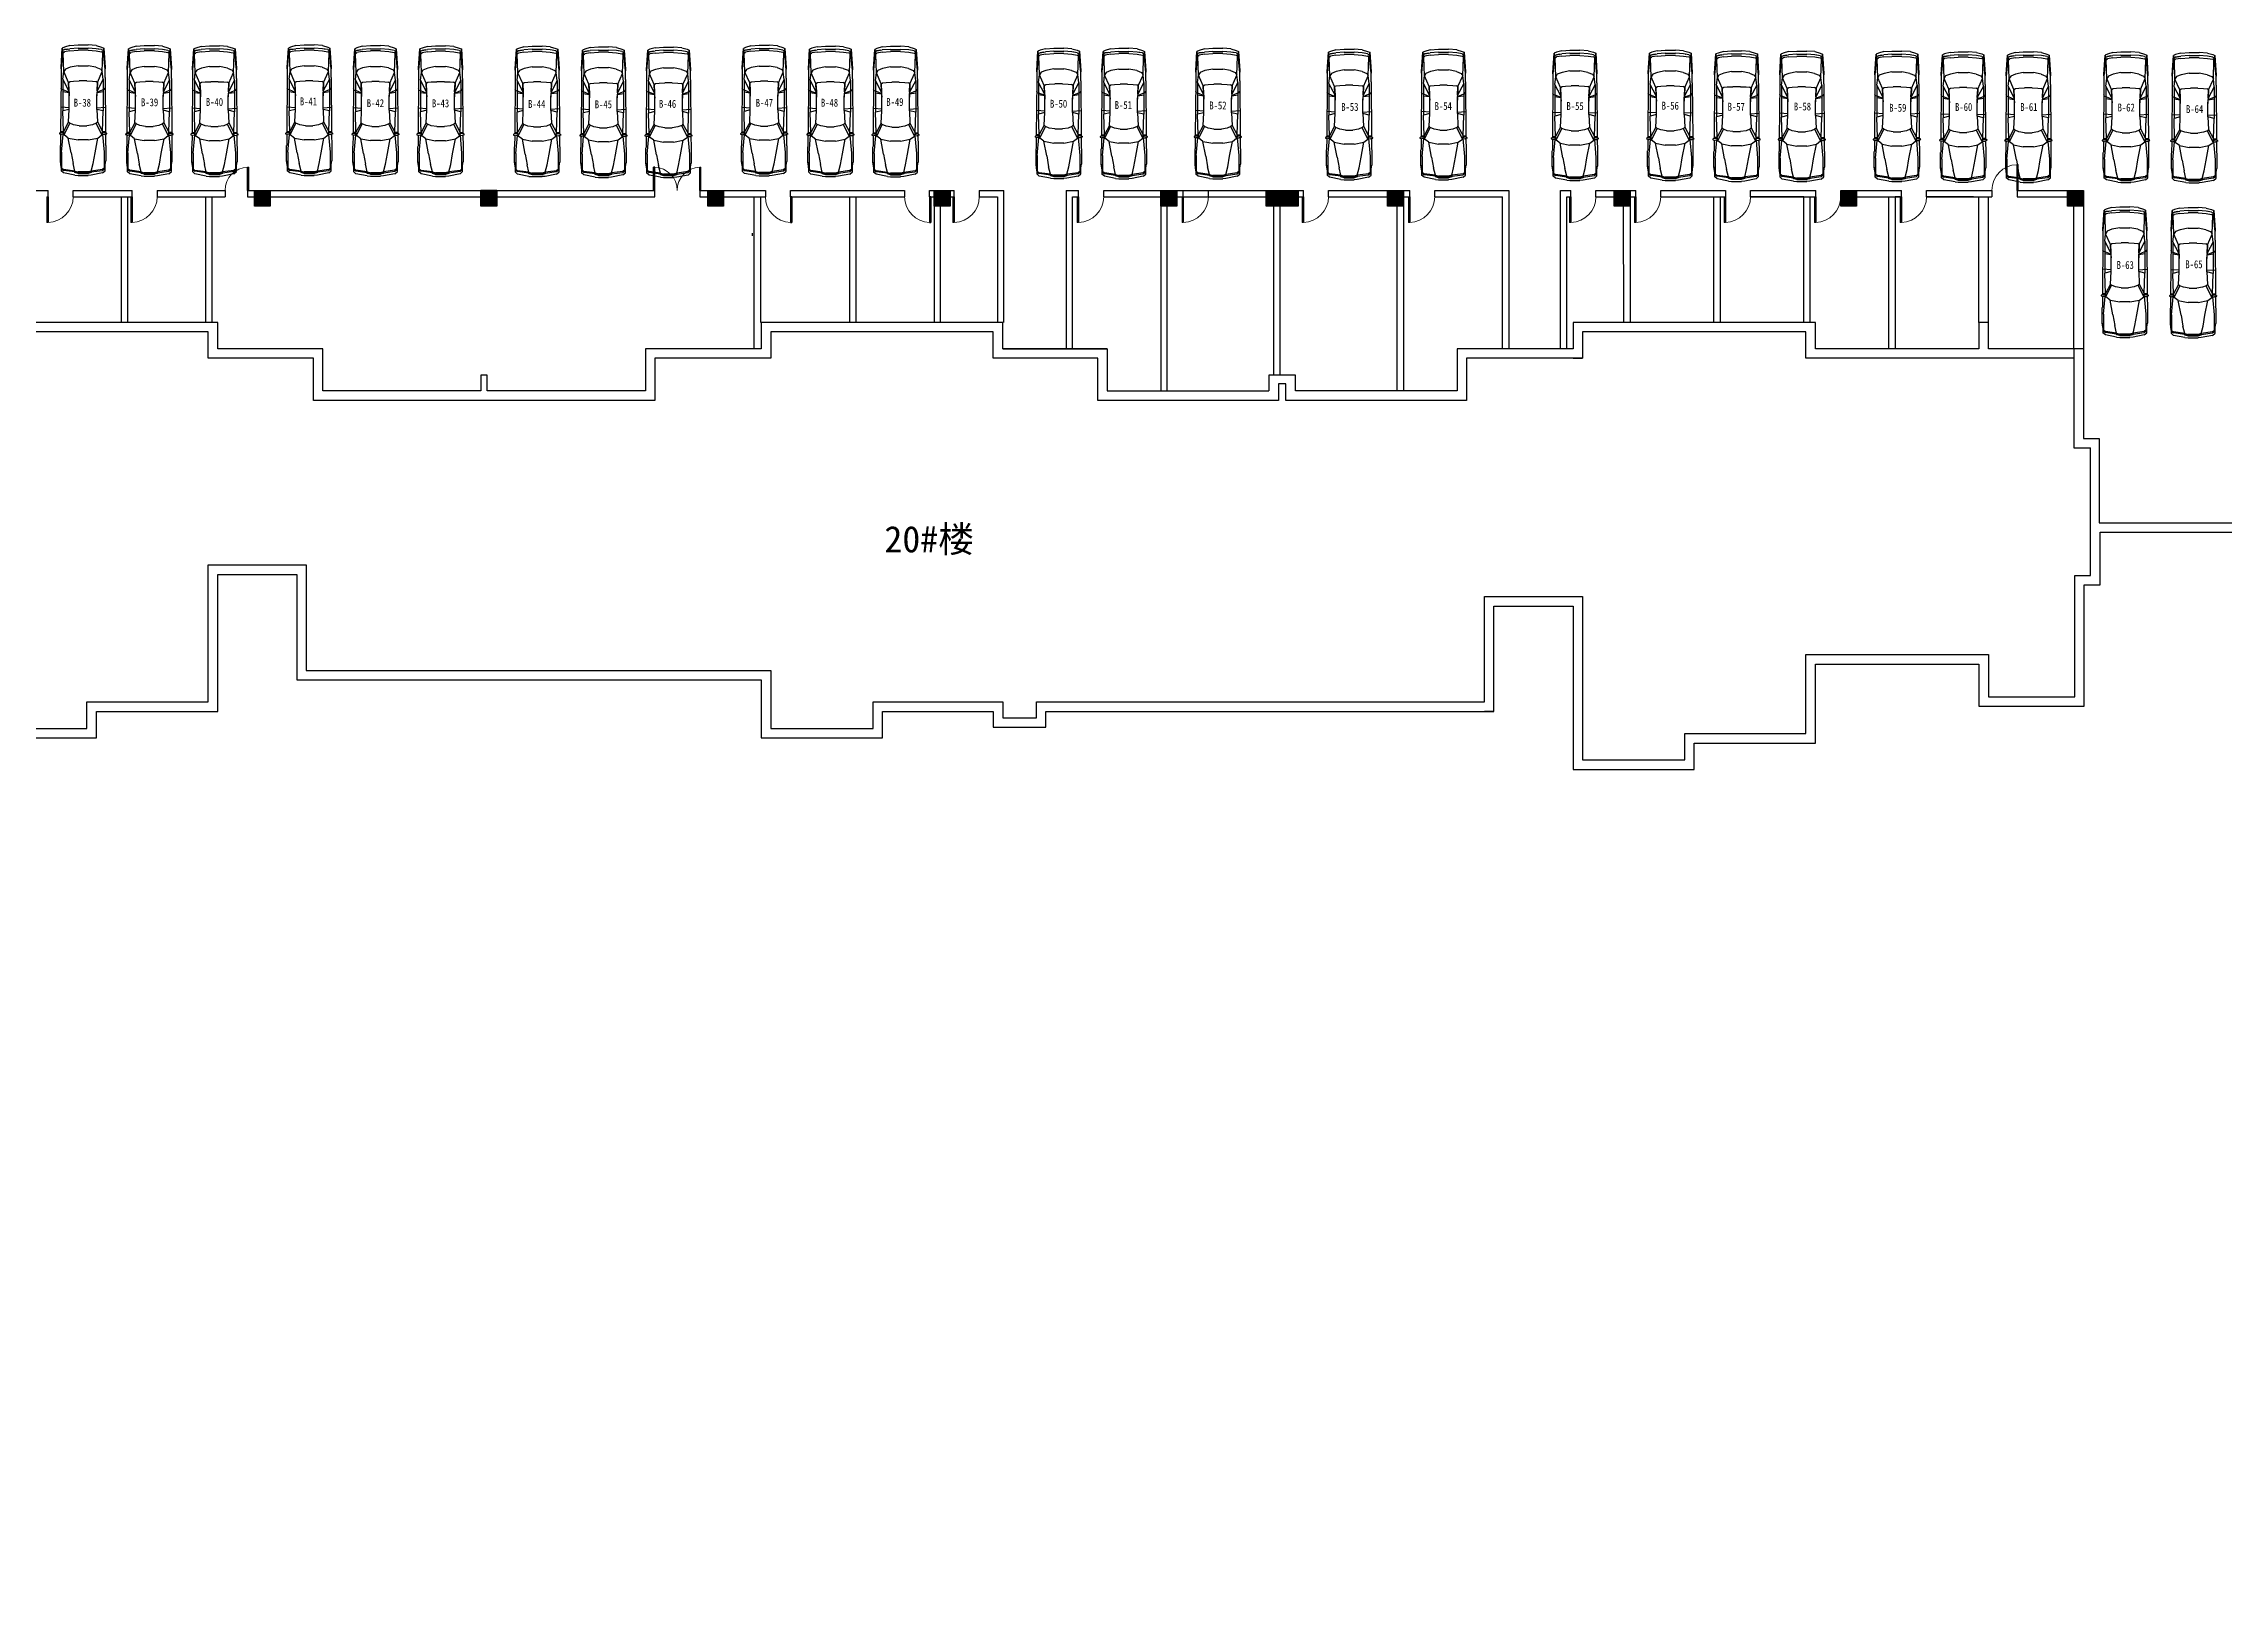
# Model space of a CAD drawing. Extents: x -266505272703 to 7385419, y -354256 to 107640740655.
# Drawn here: x 3563073 to 3645824, y -51421 to 7610 of the extents above; entities that cross this region are included whole.
import ezdxf

# ---------------------------------------------------------------- set-up
doc = ezdxf.new("R2010")
doc.units = 0
doc.header["$LTSCALE"] = 1000
for name, color, linetype in [('jb1', 42, 'Continuous'), ('PUB_TEXT', 7, 'Continuous'), ('QC', 8, 'Continuous'), ('ROOF', 4, 'Continuous'), ('WINDOW', 4, 'Continuous'), ('图框', 6, 'Continuous'), ('标注', 3, 'Continuous')]:
    doc.layers.add(name, color=color, linetype=linetype)
doc.styles.get("Standard").update_dxf_attribs({"font": 'rs.shx', "bigfont": 'hztxt.shx'})
doc.styles.add('STYLE2', font='NSimSun.ttf', dxfattribs={"width": 0.8})
doc.styles.add('宋体', font='SimSun.ttf')

# ---------------------------------------------------------------- blocks, each defined once
blk = doc.blocks.new('M_F27')
for p, q in [((-2389, 824), (-1610, 874)), ((-2389, 824), (-1560, 874)), ((-1560, 874), (-2212, 815)), ((-1560, 874), (-1660, 862)), ((-1208, 874), (-1610, 874)), ((-1208, 874), (980, 889)), ((-743, 849), (-793, 874)), ((-2, 547), (-27, 877)), ((941, 773), (941, 874)), ((980, 902), (995, 790)), ((980, 790), (980, 898)), ((984, 905), (1020, 939)), ((1036, 935), (1062, 857)), ((1051, 889), (1497, 893)), ((1506, 899), (2121, 899)), ((2272, 876), (2121, 899)), ((2272, 876), (2272, 874)), ((2437, 851), (2272, 876)), ((2511, 874), (2287, 874)), ((2511, 874), (2450, 850)), ((2599, 773), (2511, 874)), ((-2489, 522), (-2514, 196)), ((-2514, -206), (-2514, 196)), ((-2489, 522), (-2426, 736)), ((-2426, 736), (-2389, 824)), ((-2264, 812), (-2389, 824)), ((-2364, 522), (-2389, 196)), ((-2389, -206), (-2389, 196)), ((-2326, 736), (-2364, 522)), ((-2326, 736), (-2351, 596)), ((-2351, 594), (-2351, 596)), ((-2326, 736), (-2288, 811)), ((-2301, 196), (-2276, 522)), ((-2301, 196), (-2301, -206)), ((-2200, 786), (-2288, 811)), ((-2276, 522), (-2238, 736)), ((-2200, 786), (-2238, 736)), ((-2208, 815), (-2211, 814)), ((-1660, 862), (-2208, 815)), ((-1446, 761), (-2200, 786)), ((-1622, 510), (-1685, 196)), ((-1685, -206), (-1685, 196)), ((-1622, 510), (-1547, 698)), ((-1617, 869), (-1620, 866)), ((-1547, 698), (-1446, 761)), ((-1145, 799), (-1446, 761)), ((-1019, 572), (-1446, 761)), ((-1145, 799), (-682, 557)), ((-1145, 799), (124, 799)), ((-1082, 145), (-1070, 371)), ((-1082, 145), (-1082, -156)), ((-1070, 371), (-1057, 510)), ((-1019, 572), (-1057, 510)), ((-680, 556), (-1019, 572)), ((-1019, 572), (-479, 547)), ((-730, 799), (-743, 849)), ((-630, 555), (-730, 799)), ((-680, 556), (-630, 555)), ((-642, 799), (-605, 554)), ((-605, 554), (-630, 555)), ((-479, 547), (-605, 554)), ((61, 547), (-479, 547)), ((124, 799), (61, 547)), ((61, 547), (564, 572)), ((941, 773), (124, 799)), ((564, 572), (941, 773)), ((564, 572), (614, 522)), ((1079, 748), (614, 522)), ((614, 522), (677, 371)), ((677, 371), (714, 145)), ((714, -156), (714, 145)), ((983, 777), (941, 773)), ((941, 773), (987, 765)), ((995, 790), (980, 790)), ((980, 790), (992, 746)), ((992, 746), (1021, 747)), ((995, 790), (1022, 746)), ((1022, 748), (995, 790)), ((1021, 747), (1022, 748)), ((1053, 768), (1022, 746)), ((1036, 756), (1079, 748)), ((1057, 776), (1062, 857)), ((1770, 849), (1058, 784)), ((1204, 585), (1079, 748)), ((1795, 472), (1204, 585)), ((1280, 196), (1204, 585)), ((1280, 196), (1280, -206)), ((2461, 849), (1770, 849)), ((2222, 397), (1795, 472)), ((2523, 321), (2222, 397)), ((2398, 849), (2461, 773)), ((2437, 850), (2433, 851)), ((2498, 773), (2436, 849)), ((2461, 773), (2523, 321)), ((2561, 321), (2498, 773)), ((2523, 321), (2586, 321)), ((2523, 321), (2561, 196)), ((2580, 196), (2542, 321)), ((2561, 196), (2561, -206)), ((2611, 196), (2574, 321)), ((2580, 321), (2618, 196)), ((2580, 196), (2580, -206)), ((2599, 773), (2687, 321)), ((2611, 196), (2611, -206)), ((2618, -206), (2618, 196)), ((2687, 321), (2699, 196)), ((2699, -206), (2699, 196)), ((-2489, -533), (-2514, -206)), ((-2489, -533), (-2426, -747)), ((-2426, -747), (-2389, -835)), ((-2389, -206), (-2364, -533)), ((-2389, -835), (-2264, -823)), ((-1560, -885), (-2389, -835)), ((-1610, -885), (-2389, -835)), ((-2326, -747), (-2364, -533)), ((-2351, -607), (-2351, -605)), ((-2351, -607), (-2326, -747)), ((-2326, -747), (-2288, -822)), ((-2276, -533), (-2301, -206)), ((-2288, -822), (-2200, -797)), ((-2276, -533), (-2238, -747)), ((-2200, -797), (-2238, -747)), ((-2212, -826), (-1560, -885)), ((-2208, -826), (-2211, -825)), ((-1660, -872), (-2208, -826)), ((-1446, -772), (-2200, -797)), ((-1685, -206), (-1622, -520)), ((-1622, -520), (-1547, -709)), ((-1547, -709), (-1446, -772)), ((-1019, -583), (-1446, -772)), ((-1145, -809), (-1446, -772)), ((-682, -568), (-1145, -809)), ((-1145, -809), (124, -809)), ((-1070, -382), (-1082, -156)), ((-1057, -520), (-1070, -382)), ((-1019, -583), (-1057, -520)), ((-479, -558), (-1019, -583)), ((-1019, -583), (-680, -567)), ((-743, -860), (-793, -885)), ((-743, -860), (-730, -809)), ((-730, -809), (-630, -566)), ((-680, -567), (-682, -568)), ((-680, -567), (-630, -566)), ((-605, -565), (-642, -809)), ((-630, -566), (-605, -565)), ((-605, -565), (-479, -558)), ((61, -558), (-479, -558)), ((-2, -558), (-27, -884)), ((61, -558), (124, -809)), ((564, -583), (61, -558)), ((941, -784), (124, -809)), ((614, -533), (564, -583)), ((564, -583), (941, -784)), ((677, -382), (614, -533)), ((1079, -759), (614, -533)), ((714, -156), (677, -382)), ((987, -776), (941, -784)), ((983, -788), (941, -784)), ((941, -885), (941, -784)), ((992, -757), (980, -800)), ((995, -800), (980, -800)), ((995, -800), (980, -913)), ((980, -909), (980, -800)), ((992, -757), (1021, -758)), ((995, -800), (1022, -757)), ((1022, -758), (995, -800)), ((1021, -758), (1022, -758)), ((1022, -757), (1053, -779)), ((1036, -767), (1079, -759)), ((1036, -946), (1062, -867)), ((1057, -787), (1062, -867)), ((1770, -860), (1058, -795)), ((1204, -596), (1079, -759)), ((1204, -596), (1280, -206)), ((1795, -483), (1204, -596)), ((1770, -860), (2461, -860)), ((1795, -483), (2222, -407)), ((2523, -332), (2222, -407)), ((2437, -861), (2272, -887)), ((2398, -860), (2461, -784)), ((2436, -860), (2498, -784)), ((2437, -861), (2436, -860)), ((2450, -861), (2511, -885)), ((2523, -332), (2461, -784)), ((2561, -332), (2498, -784)), ((2599, -784), (2511, -885)), ((2523, -332), (2561, -206)), ((2586, -332), (2523, -332)), ((2580, -206), (2542, -332)), ((2618, -6), (2561, -6)), ((2574, -332), (2611, -206)), ((2618, -206), (2580, -332)), ((2687, -332), (2599, -784)), ((2687, -332), (2699, -206)), ((-1560, -885), (-1660, -872)), ((-1621, -877), (-1617, -880)), ((-1610, -885), (-1208, -885)), ((-1208, -885), (980, -900)), ((984, -916), (1020, -950)), ((1051, -901), (1497, -904)), ((2121, -910), (1506, -910)), ((2121, -910), (2272, -887)), ((2270, -887), (2121, -910)), ((2272, -885), (2272, -887)), ((2285, -885), (2511, -885))]:
    blk.add_line(p, q)
for centre, start, end in [((990, 898), 132.96497, 179.74535), ((1027, 932), 18.15727, 132.96497), ((1047, 776), 305.15418, 356.86364), ((1047, -787), 3.17983, 54.84582), ((990, -909), 180.25465, 227.03503), ((1027, -942), 227.03503, 341.84273)]:
    blk.add_arc(centre, 10, start, end)
at = {"width": 0.8, "flags": 9}
for tag in ['XSIZE', 'YSIZE']:
    blk.add_attdef(tag, (0, 0), '', height=0.5, dxfattribs=at)
blk = doc.blocks.new('$DorLib2D$00000001')
for p, q in [((0.45, 0.975), (0.5, 0.975)), ((0.45, 0), (0.45, 0.975)), ((0.5, 0), (0.5, 0.975)), ((0.5, 0), (0.45, 0))]:
    blk.add_line(p, q)
at = {"lineweight": 13}
blk.add_arc((0.475, 0), 0.975, 91.46928, 180, dxfattribs=at)

msp = doc.modelspace()

# ---------------------------------------------------------------- hatches: boundary and pattern name
at = {"layer": 'jb1', "linetype": 'ByBlock'}
h = msp.add_hatch(color=256, dxfattribs=at)
h.paths.add_polyline_path([(3207028, 61244), (3207028, -349256), (3784028, -349256), (3784028, 61244)], flags=16)
h.paths.add_polyline_path([(3194528, -354256), (3194528, 66244), (3789028, 66244), (3789028, -354256)])
h.paths.add_polyline_path([(3205987, -18360), (3205987, -12971), (3203126, -12971), (3203126, -18360)], flags=24)
h.paths.add_polyline_path([(3201099, -18348), (3201099, -12948), (3198270, -12948), (3198270, -18348)], flags=24)
edge = h.paths.add_edge_path(flags=16)
edge.add_line((3207028, 61244), (3197028, 61244))
edge.add_line((3197028, 61244), (3197028, -23256))
edge.add_line((3197028, -23256), (3207028, -23256))
edge = h.paths.add_edge_path(flags=16)
edge.add_line((3202028, 61244), (3202028, -18256))
h.paths.add_polyline_path([(3201021, -22371), (3201021, -20286), (3198223, -20286), (3198223, -22371)], flags=24)
h.paths.add_polyline_path([(3205457, -22424), (3205457, -20318), (3202722, -20318), (3202722, -22424)], flags=24)
edge = h.paths.add_edge_path(flags=0)
edge.add_line((3197028, -18256), (3207028, -18256))
edge = h.paths.add_edge_path(flags=0)
edge.add_line((3197028, -10756), (3207028, -10756))
edge = h.paths.add_edge_path(flags=0)
edge.add_line((3197028, 744), (3207028, 744))
h.paths.add_polyline_path([(3205940, 8359), (3205940, 13623), (3203017, 13623), (3203017, 8359)], flags=24)
h.paths.add_polyline_path([(3200990, 8419), (3200990, 12965), (3198161, 12965), (3198161, 8419)], flags=24)
edge = h.paths.add_edge_path(flags=0)
edge.add_line((3197028, 8244), (3207028, 8244))
edge = h.paths.add_edge_path(flags=0)
edge.add_line((3197028, 15744), (3207028, 15744))
h.paths.add_polyline_path([(3201180, 34865), (3201180, 40170), (3198382, 40170), (3198382, 34865)], flags=24)
h.paths.add_polyline_path([(3205969, 34786), (3205969, 39997), (3203329, 39997), (3203329, 34786)], flags=24)
edge = h.paths.add_edge_path(flags=0)
edge.add_line((3197028, 27244), (3207028, 27244))
edge = h.paths.add_edge_path(flags=0)
edge.add_line((3197028, 34744), (3207028, 34744))
edge = h.paths.add_edge_path(flags=0)
edge.add_line((3197028, 42244), (3207028, 42244))
edge = h.paths.add_edge_path(flags=0)
edge.add_line((3197028, 53744), (3207028, 53744))
edge = h.paths.add_edge_path(flags=0)
edge.add_line((3504528, -349256), (3504528, -335256))
edge.add_line((3504528, -335256), (3784028, -335256))
edge = h.paths.add_edge_path(flags=0)
edge.add_line((3580028, -344756), (3670028, -344756))
edge = h.paths.add_edge_path(flags=0)
edge.add_line((3580028, -340256), (3670028, -340256))
h.paths.add_polyline_path([(3580921, -339322), (3586279, -339322), (3586279, -336555), (3580921, -336555)], flags=8)
h.paths.add_polyline_path([(3581167, -348327), (3586242, -348327), (3586242, -345529), (3581167, -345529)], flags=8)
edge = h.paths.add_edge_path(flags=0)
edge.add_line((3511834, -341564), (3511834, -341020))
edge = h.paths.add_edge_path(flags=0)
edge.add_line((3518840, -341020), (3518840, -341564))
edge = h.paths.add_edge_path(flags=0)
edge.add_line((3517008, -341564), (3517008, -341020))
edge = h.paths.add_edge_path(flags=0)
edge.add_arc((3515337, -341290), 439, 0, 360)
edge = h.paths.add_edge_path(flags=0)
edge.add_arc((3515337, -341290), 952, 0, 360)
edge = h.paths.add_edge_path(flags=0)
edge.add_line((3513691, -341020), (3513691, -341564))
edge = h.paths.add_edge_path(flags=0)
edge.add_line((3580028, -349256), (3580028, -335256))
h.paths.add_polyline_path([(3528821, -347040), (3562658, -347040), (3562658, -344592), (3528821, -344592)], flags=8)
edge = h.paths.add_edge_path(flags=0)
edge.add_arc((3514570, -346293), 254, 23.86714, 164.02526)
edge = h.paths.add_edge_path(flags=0)
edge.add_line((3514326, -346552), (3514326, -346775))
edge.add_line((3514326, -346775), (3514216, -346775))
edge.add_line((3514216, -346775), (3514216, -346328))
edge = h.paths.add_edge_path(flags=0)
edge.add_line((3514216, -346258), (3514216, -345945))
edge.add_line((3514216, -345945), (3514326, -345945))
edge.add_line((3514326, -345945), (3514326, -346034))
edge = h.paths.add_edge_path(flags=0)
edge.add_line((3513019, -343617), (3515077, -343617))
edge = h.paths.add_edge_path(flags=0)
edge.add_line((3515077, -344162), (3513019, -344162))
edge = h.paths.add_edge_path(flags=0)
edge.add_line((3513019, -341564), (3513019, -343617))
edge = h.paths.add_edge_path(flags=0)
edge.add_line((3512499, -343617), (3512499, -341564))
edge = h.paths.add_edge_path(flags=0)
edge.add_line((3513019, -344830), (3512499, -344830))
h.paths.add_polyline_path([(3512811, -345945), (3512918, -345945), (3512918, -346778), (3512811, -346778)], flags=0)
h.paths.add_polyline_path([(3512802, -345680), (3512915, -345680), (3512915, -345855), (3512802, -345855)], flags=0)
edge = h.paths.add_edge_path(flags=0)
edge.add_line((3512499, -344830), (3512499, -344162))
edge = h.paths.add_edge_path(flags=0)
edge.add_line((3511834, -343617), (3512499, -343617))
edge = h.paths.add_edge_path(flags=0)
edge.add_line((3511834, -344162), (3511834, -343617))
edge = h.paths.add_edge_path(flags=0)
edge.add_line((3512499, -344162), (3511834, -344162))
edge = h.paths.add_edge_path(flags=0)
edge.add_line((3512484, -346058), (3512484, -346775))
edge.add_line((3512484, -346775), (3512370, -346775))
edge.add_line((3512370, -346775), (3512370, -346058))
edge = h.paths.add_edge_path(flags=0)
edge.add_line((3512370, -346058), (3512213, -346058))
edge.add_line((3512213, -346058), (3512213, -345948))
edge.add_line((3512213, -345948), (3512370, -345948))
edge = h.paths.add_edge_path(flags=0)
edge.add_line((3512370, -345948), (3512370, -345683))
edge.add_line((3512370, -345683), (3512484, -345683))
edge.add_line((3512484, -345683), (3512484, -345948))
edge = h.paths.add_edge_path(flags=0)
edge.add_line((3512484, -345948), (3512641, -345948))
edge.add_line((3512641, -345948), (3512641, -346058))
edge.add_line((3512641, -346058), (3512484, -346058))
edge = h.paths.add_edge_path(flags=0)
edge.add_line((3513019, -344162), (3513019, -344830))
edge = h.paths.add_edge_path(flags=0)
edge.add_arc((3514570, -346293), 356, 174.3933, 185.6067)
edge = h.paths.add_edge_path(flags=0)
edge.add_arc((3513552, -346367), 312, 10.97394, 349.02606)
edge = h.paths.add_edge_path(flags=0)
edge.add_line((3513859, -346308), (3513859, -346427))
edge = h.paths.add_edge_path(flags=0)
edge.add_arc((3513552, -346367), 428, 44.28849, 315.71151)
edge = h.paths.add_edge_path(flags=0)
edge.add_line((3513859, -346068), (3513859, -345945))
edge.add_line((3513859, -345945), (3513978, -345945))
edge.add_line((3513978, -345945), (3513978, -346781))
edge.add_line((3513978, -346781), (3513859, -346781))
edge.add_line((3513859, -346781), (3513859, -346666))
edge = h.paths.add_edge_path(flags=0)
edge.add_line((3512499, -341564), (3511834, -341564))
edge = h.paths.add_edge_path(flags=0)
edge.add_line((3513691, -341564), (3513019, -341564))
edge = h.paths.add_edge_path(flags=0)
edge.add_line((3518197, -341564), (3518197, -343617))
edge = h.paths.add_edge_path(flags=0)
edge.add_line((3517677, -343617), (3517677, -341564))
edge = h.paths.add_edge_path(flags=0)
edge.add_line((3518865, -344162), (3518197, -344162))
edge = h.paths.add_edge_path(flags=0)
edge.add_line((3518197, -343617), (3518865, -343617))
edge = h.paths.add_edge_path(flags=0)
edge.add_line((3518197, -344162), (3518197, -344830))
edge = h.paths.add_edge_path(flags=0)
edge.add_line((3518865, -343617), (3518865, -344162))
edge = h.paths.add_edge_path(flags=0)
edge.add_line((3515597, -342974), (3515597, -343617))
edge = h.paths.add_edge_path(flags=0)
edge.add_line((3515077, -342974), (3515597, -342974))
edge = h.paths.add_edge_path(flags=0)
edge.add_line((3515077, -343617), (3515077, -342974))
edge = h.paths.add_edge_path(flags=0)
edge.add_line((3515597, -343617), (3517677, -343617))
edge = h.paths.add_edge_path(flags=0)
edge.add_line((3517677, -344830), (3517677, -344162))
edge = h.paths.add_edge_path(flags=0)
edge.add_line((3517677, -344162), (3515597, -344162))
edge = h.paths.add_edge_path(flags=0)
edge.add_line((3515077, -344805), (3515077, -344162))
edge = h.paths.add_edge_path(flags=0)
edge.add_line((3515597, -344805), (3515077, -344805))
edge = h.paths.add_edge_path(flags=0)
edge.add_line((3515597, -344162), (3515597, -344805))
edge = h.paths.add_edge_path(flags=0)
edge.add_line((3518197, -344830), (3517677, -344830))
edge = h.paths.add_edge_path(flags=0)
edge.add_arc((3518301, -346289), 254, 23.86714, 164.02526)
edge = h.paths.add_edge_path(flags=0)
edge.add_line((3518057, -346219), (3518057, -346359))
edge = h.paths.add_edge_path(flags=0)
edge.add_line((3518057, -346359), (3518057, -346548))
edge = h.paths.add_edge_path(flags=0)
edge.add_line((3518057, -346548), (3518057, -346771))
edge.add_line((3518057, -346771), (3517947, -346771))
edge.add_line((3517947, -346771), (3517947, -346324))
edge = h.paths.add_edge_path(flags=0)
edge.add_arc((3518301, -346289), 356, 174.3933, 185.6067)
edge = h.paths.add_edge_path(flags=0)
edge.add_line((3517947, -346255), (3517947, -345941))
edge.add_line((3517947, -345941), (3518057, -345941))
edge.add_line((3518057, -345941), (3518057, -346030))
edge = h.paths.add_edge_path(flags=0)
edge.add_arc((3518301, -346289), 356, 11.90544, 133.29691)
edge = h.paths.add_edge_path(flags=0)
edge.add_line((3518649, -346216), (3518649, -346771))
edge.add_line((3518649, -346771), (3518533, -346771))
edge.add_line((3518533, -346771), (3518533, -346559))
edge = h.paths.add_edge_path(flags=0)
edge.add_line((3518533, -346392), (3518533, -346559))
edge = h.paths.add_edge_path(flags=0)
edge.add_line((3518533, -346392), (3518533, -346187))
edge = h.paths.add_edge_path(flags=0)
edge.add_arc((3517283, -346363), 312, 10.97394, 349.02606)
edge = h.paths.add_edge_path(flags=0)
edge.add_line((3517590, -346304), (3517590, -346423))
edge = h.paths.add_edge_path(flags=0)
edge.add_arc((3517283, -346363), 428, 44.28849, 315.71151)
edge = h.paths.add_edge_path(flags=0)
edge.add_line((3517590, -346064), (3517590, -345941))
edge.add_line((3517590, -345941), (3517709, -345941))
edge.add_line((3517709, -345941), (3517709, -346777))
edge.add_line((3517709, -346777), (3517590, -346777))
edge.add_line((3517590, -346777), (3517590, -346663))
edge = h.paths.add_edge_path(flags=0)
edge.add_line((3516060, -346333), (3516060, -346166))
edge = h.paths.add_edge_path(flags=0)
edge.add_line((3516060, -346333), (3516060, -346538))
edge = h.paths.add_edge_path(flags=0)
edge.add_arc((3516292, -346436), 254, 203.86714, 344.02526)
edge = h.paths.add_edge_path(flags=0)
edge.add_line((3516537, -346505), (3516537, -346366))
edge = h.paths.add_edge_path(flags=0)
edge.add_line((3516537, -346366), (3516537, -346176))
edge = h.paths.add_edge_path(flags=0)
edge.add_line((3516537, -346176), (3516537, -345954))
edge.add_line((3516537, -345954), (3516647, -345954))
edge.add_line((3516647, -345954), (3516647, -346401))
edge = h.paths.add_edge_path(flags=0)
edge.add_arc((3516292, -346436), 356, 354.3933, 365.6067)
edge = h.paths.add_edge_path(flags=0)
edge.add_line((3516647, -346470), (3516647, -346784))
edge.add_line((3516647, -346784), (3516537, -346784))
edge.add_line((3516537, -346784), (3516537, -346695))
edge = h.paths.add_edge_path(flags=0)
edge.add_arc((3516292, -346436), 356, 191.90544, 313.29691)
edge = h.paths.add_edge_path(flags=0)
edge.add_line((3515944, -346509), (3515944, -345954))
edge.add_line((3515944, -345954), (3516060, -345954))
edge.add_line((3516060, -345954), (3516060, -346166))
h.paths.add_polyline_path([(3515258, -347039), (3515371, -346773), (3515050, -345951), (3515179, -345951), (3515429, -346606), (3515696, -345947), (3515822, -345947), (3515379, -347039)], flags=0)
edge = h.paths.add_edge_path(flags=0)
edge.add_line((3514326, -346223), (3514326, -346363))
edge = h.paths.add_edge_path(flags=0)
edge.add_line((3514326, -346363), (3514326, -346552))
edge = h.paths.add_edge_path(flags=0)
edge.add_arc((3514570, -346293), 356, 11.90544, 133.29691)
edge = h.paths.add_edge_path(flags=0)
edge.add_line((3514918, -346220), (3514918, -346775))
edge.add_line((3514918, -346775), (3514802, -346775))
edge.add_line((3514802, -346775), (3514802, -346563))
edge = h.paths.add_edge_path(flags=0)
edge.add_line((3514802, -346396), (3514802, -346563))
edge = h.paths.add_edge_path(flags=0)
edge.add_line((3514802, -346396), (3514802, -346190))
edge = h.paths.add_edge_path(flags=0)
edge.add_line((3518840, -341564), (3518197, -341564))
edge = h.paths.add_edge_path(flags=0)
edge.add_line((3517677, -341564), (3517008, -341564))
h.paths.add_polyline_path([(3580874, -344098), (3586179, -344098), (3586179, -341300), (3580874, -341300)], flags=8)
edge = h.paths.add_edge_path(flags=0)
edge.add_line((3515077, -338991), (3513019, -338991))
edge = h.paths.add_edge_path(flags=0)
edge.add_line((3513019, -338447), (3515077, -338447))
edge = h.paths.add_edge_path(flags=0)
edge.add_line((3512499, -337779), (3513019, -337779))
edge = h.paths.add_edge_path(flags=0)
edge.add_line((3511834, -338447), (3512499, -338447))
edge = h.paths.add_edge_path(flags=0)
edge.add_line((3511834, -338991), (3511834, -338447))
edge = h.paths.add_edge_path(flags=0)
edge.add_line((3512499, -338991), (3511834, -338991))
edge = h.paths.add_edge_path(flags=0)
edge.add_line((3512499, -338447), (3512499, -337779))
edge = h.paths.add_edge_path(flags=0)
edge.add_line((3511834, -341020), (3512499, -341020))
edge = h.paths.add_edge_path(flags=0)
edge.add_line((3512499, -341020), (3512499, -338991))
edge = h.paths.add_edge_path(flags=0)
edge.add_line((3513019, -337779), (3513019, -338447))
edge = h.paths.add_edge_path(flags=0)
edge.add_line((3513019, -341020), (3513691, -341020))
edge = h.paths.add_edge_path(flags=0)
edge.add_line((3513019, -338991), (3513019, -341020))
edge = h.paths.add_edge_path(flags=0)
edge.add_line((3518865, -338991), (3518197, -338991))
edge = h.paths.add_edge_path(flags=0)
edge.add_line((3518197, -338447), (3518865, -338447))
edge = h.paths.add_edge_path(flags=0)
edge.add_line((3518197, -337779), (3518197, -338447))
edge = h.paths.add_edge_path(flags=0)
edge.add_line((3518865, -338447), (3518865, -338991))
edge = h.paths.add_edge_path(flags=0)
edge.add_line((3517677, -338991), (3515622, -338991))
edge = h.paths.add_edge_path(flags=0)
edge.add_line((3515077, -339634), (3515077, -338991))
edge = h.paths.add_edge_path(flags=0)
edge.add_line((3515622, -339634), (3515077, -339634))
edge = h.paths.add_edge_path(flags=0)
edge.add_line((3515622, -338991), (3515622, -339634))
edge = h.paths.add_edge_path(flags=0)
edge.add_line((3515622, -337804), (3515622, -338447))
edge = h.paths.add_edge_path(flags=0)
edge.add_line((3515077, -337804), (3515622, -337804))
edge = h.paths.add_edge_path(flags=0)
edge.add_line((3515077, -338447), (3515077, -337804))
edge = h.paths.add_edge_path(flags=0)
edge.add_line((3515622, -338447), (3517677, -338447))
edge = h.paths.add_edge_path(flags=0)
edge.add_line((3517677, -338447), (3517677, -337779))
edge = h.paths.add_edge_path(flags=0)
edge.add_line((3517677, -337779), (3518197, -337779))
edge = h.paths.add_edge_path(flags=0)
edge.add_line((3518197, -341020), (3518840, -341020))
edge = h.paths.add_edge_path(flags=0)
edge.add_line((3517008, -341020), (3517677, -341020))
edge = h.paths.add_edge_path(flags=0)
edge.add_line((3517677, -341020), (3517677, -338991))
edge = h.paths.add_edge_path(flags=0)
edge.add_line((3518197, -338991), (3518197, -341020))
h.paths.add_polyline_path([(3748525, -351778), (3760192, -351778), (3760192, -349903), (3748525, -349903)], flags=24)
edge = h.paths.add_edge_path(flags=0)
edge.add_line((3710028, -342256), (3784028, -342256))
edge = h.paths.add_edge_path(flags=0)
edge.add_line((3601028, -335256), (3601028, -349256))
edge = h.paths.add_edge_path(flags=0)
edge.add_line((3589528, -335256), (3589528, -349256))
edge = h.paths.add_edge_path(flags=0)
edge.add_line((3612528, -335256), (3612528, -349256))
edge = h.paths.add_edge_path(flags=0)
edge.add_line((3624028, -335256), (3624028, -349256))
edge = h.paths.add_edge_path(flags=0)
edge.add_line((3647028, -335256), (3647028, -349256))
edge = h.paths.add_edge_path(flags=0)
edge.add_line((3635528, -335256), (3635528, -349256))
edge = h.paths.add_edge_path(flags=0)
edge.add_line((3658528, -335256), (3658528, -349256))
edge = h.paths.add_edge_path(flags=0)
edge.add_line((3670028, -335256), (3670028, -349256))
h.paths.add_polyline_path([(3711053, -341578), (3716432, -341578), (3716432, -338749), (3711053, -338749)], flags=8)
edge = h.paths.add_edge_path(flags=0)
edge.add_line((3710028, -335256), (3710028, -349256))
edge = h.paths.add_edge_path(flags=0)
edge.add_line((3720028, -335256), (3720028, -349256))
h.paths.add_polyline_path([(3711079, -345640), (3716406, -345640), (3716406, -342968), (3711079, -342968)], flags=8)
h.paths.add_polyline_path([(3711053, -348311), (3716432, -348311), (3716432, -345482), (3711053, -345482)], flags=8)
h.paths.add_polyline_path([(3624911, -339311), (3632210, -339311), (3632210, -336482), (3624911, -336482)], flags=8)
h.paths.add_polyline_path([(3602005, -339364), (3609221, -339364), (3609221, -336472), (3602005, -336472)], flags=8)
h.paths.add_polyline_path([(3590516, -339353), (3597689, -339353), (3597689, -336524), (3590516, -336524)], flags=8)
h.paths.add_polyline_path([(3613157, -339384), (3619486, -339384), (3619486, -336493), (3613157, -336493)], flags=8)
h.paths.add_polyline_path([(3647932, -339290), (3655148, -339290), (3655148, -336587), (3647932, -336587)], flags=8)
h.paths.add_polyline_path([(3636077, -339384), (3642406, -339384), (3642406, -336493), (3636077, -336493)], flags=8)
h.paths.add_polyline_path([(3659500, -339327), (3666558, -339327), (3666558, -336529), (3659500, -336529)], flags=8)
h.paths.add_polyline_path([(3711074, -338940), (3716222, -338940), (3716222, -336236), (3711074, -336236)], flags=8)
edge = h.paths.add_edge_path(flags=0)
edge.add_line((3760028, -335256), (3760028, -349256))
edge = h.paths.add_edge_path(flags=0)
edge.add_line((3770028, -335256), (3770028, -349256))
h.paths.add_polyline_path([(3761611, -342149), (3766706, -342149), (3766706, -339414), (3761611, -339414)], flags=8)
h.paths.add_polyline_path([(3768122, -351862), (3777724, -351862), (3777724, -349980), (3768122, -349980)], flags=24)
edge = h.paths.add_edge_path(flags=0)
edge.add_line((3760028, -345756), (3784028, -345756))
h.paths.add_polyline_path([(3761437, -348959), (3766512, -348959), (3766512, -346162), (3761437, -346162)], flags=8)
h.paths.add_polyline_path([(3761482, -345773), (3766693, -345773), (3766693, -342881), (3761482, -342881)], flags=8)
edge = h.paths.add_edge_path(flags=0)
edge.add_line((3760028, -338756), (3784028, -338756))
h.paths.add_polyline_path([(3761355, -338711), (3766723, -338711), (3766723, -335787), (3761355, -335787)], flags=8)
h.paths.add_polyline_path([(3732909, -341175), (3744153, -341175), (3744153, -336791), (3732909, -336791)], flags=8)
h.paths.add_polyline_path([(3774282, -341950), (3776471, -341950), (3776471, -339865), (3774282, -339865)], flags=8)
h.paths.add_polyline_path([(3681133, -345871), (3701185, -345871), (3701185, -340511), (3681133, -340511)], flags=8)
h.paths.add_polyline_path([(3444535, -317388), (3497618, -317388), (3497618, -307471), (3444535, -307471)], flags=8)
for points in [[(3571671, 2042), (3571070, 2042), (3571070, 1441), (3571671, 1441)], [(3580270, 2043), (3579669, 2043), (3579669, 1442), (3580270, 1442)], [(3588873, 2042), (3588272, 2042), (3588272, 1441), (3588873, 1441)], [(3597469, 2039), (3596868, 2039), (3596868, 1438), (3597469, 1438)], [(3606071, 2038), (3605470, 2038), (3605470, 1437), (3606071, 1437)], [(3610071, 2038), (3609470, 2038), (3609470, 1437), (3610071, 1437)], [(3610672, 2038), (3610071, 2038), (3610071, 1437), (3610672, 1437)], [(3614672, 2041), (3614071, 2041), (3614071, 1440), (3614672, 1440)], [(3623272, 2039), (3622671, 2039), (3622671, 1438), (3623272, 1438)], [(3631870, 2041), (3631269, 2041), (3631269, 1440), (3631870, 1440)], [(3640476, 2042), (3639875, 2042), (3639875, 1441), (3640476, 1441)]]:
    msp.add_hatch(color=256, dxfattribs=at).paths.add_polyline_path(points)

# ---------------------------------------------------------------- linework, layer by layer
for p, q in [((3580270, 1442), (3579970, 1442)), ((3614671, 1440), (3614071, 1440)), ((3569678, -2969), (3560478, -2969)), ((3569678, -3969), (3569678, -2969)), ((3599467, -2969), (3590307, -2969)), ((3590307, -2969), (3590307, -3969)), ((3590307, -2969), (3590307, -3329)), ((3599467, -3969), (3599467, -2969)), ((3630307, -2969), (3621107, -2969)), ((3621107, -2969), (3621107, -3969)), ((3630307, -3969), (3630307, -2969)), ((3636867, -2969), (3636507, -2969)), ((3636507, -2969), (3636507, -3969)), ((3636867, -3969), (3636867, -2969)), ((3569318, -3329), (3560838, -3329)), ((3569318, -4329), (3569318, -3329)), ((3573670, -3969), (3569678, -3969)), ((3573670, -5569), (3573670, -3969)), ((3590307, -3969), (3585907, -3969)), ((3585907, -3969), (3585907, -5569)), ((3599107, -3329), (3590667, -3329)), ((3590667, -3329), (3590667, -4329)), ((3599107, -4329), (3599107, -3329)), ((3599467, -3969), (3603435, -3969)), ((3603435, -3969), (3599467, -3969)), ((3603435, -3969), (3603435, -5569)), ((3621107, -3969), (3616707, -3969)), ((3616707, -3969), (3616707, -5569)), ((3629947, -3329), (3621467, -3329)), ((3621467, -3329), (3621467, -4329)), ((3629947, -4329), (3629947, -3329)), ((3636507, -3969), (3630307, -3969)), ((3640116, -3969), (3636867, -3969)), ((3640476, -3969), (3640116, -3969)), ((3640116, -3969), (3640116, -7369)), ((3640116, -3969), (3640116, -4329)), ((3640476, -3969), (3640476, -7369)), ((3573310, -4329), (3569318, -4329)), ((3573310, -5929), (3573310, -4329)), ((3590667, -4329), (3586267, -4329)), ((3586267, -4329), (3586267, -5929)), ((3603075, -4329), (3599107, -4329)), ((3603075, -5929), (3603075, -4329)), ((3621467, -4329), (3617067, -4329)), ((3617067, -4329), (3617067, -5929)), ((3621107, -4329), (3621467, -4329)), ((3630307, -4329), (3629947, -4329)), ((3640116, -4329), (3630307, -4329)), ((3579670, -5569), (3573670, -5569)), ((3579910, -4969), (3579670, -4969)), ((3579670, -4969), (3579670, -5569)), ((3579910, -5569), (3579910, -4969)), ((3579970, -5569), (3579910, -5569)), ((3585907, -5569), (3579970, -5569)), ((3603435, -5569), (3609571, -5569)), ((3610571, -4969), (3609571, -4969)), ((3609571, -4969), (3609571, -5569)), ((3610211, -5302), (3609931, -5302)), ((3609931, -5302), (3609931, -5929)), ((3610211, -5929), (3610211, -5302)), ((3610571, -5569), (3610571, -4969)), ((3616707, -5569), (3610571, -5569)), ((3586267, -5929), (3573310, -5929)), ((3609931, -5929), (3603075, -5929)), ((3617067, -5929), (3610211, -5929)), ((3640116, -7369), (3640116, -7729)), ((3640476, -7369), (3641076, -7369)), ((3641076, -7369), (3641076, -10571)), ((3640116, -7729), (3640747, -7729)), ((3640747, -10571), (3640747, -7729)), ((3640747, -12571), (3640747, -10571)), ((3641076, -10571), (3652947, -10571)), ((3641107, -12931), (3641107, -10931)), ((3641107, -10931), (3653307, -10931)), ((3569318, -17371), (3569318, -12171)), ((3569318, -12171), (3573038, -12171)), ((3573038, -12171), (3573038, -16171)), ((3569678, -17731), (3569678, -12531)), ((3569678, -12531), (3572678, -12531)), ((3572678, -12531), (3572678, -16531)), ((3640147, -17171), (3640147, -12571)), ((3640147, -12571), (3640747, -12571)), ((3640507, -17531), (3640507, -12931)), ((3640507, -12931), (3641107, -12931)), ((3617747, -17371), (3617747, -13371)), ((3617747, -13371), (3621467, -13371)), ((3618107, -17731), (3618107, -13731)), ((3618107, -13731), (3621107, -13731)), ((3621107, -13731), (3621107, -19931)), ((3621467, -13371), (3621467, -19571)), ((3629947, -18571), (3629947, -15571)), ((3629947, -15571), (3636867, -15571)), ((3636867, -15571), (3636867, -17171)), ((3572678, -16531), (3588907, -16531)), ((3573038, -16171), (3588547, -16171)), ((3588547, -16171), (3590667, -16171)), ((3588907, -16531), (3590307, -16531)), ((3590307, -16531), (3590307, -18731)), ((3590667, -16171), (3590667, -18371)), ((3630307, -18931), (3630307, -15931)), ((3630307, -15931), (3636507, -15931)), ((3636507, -15931), (3636507, -17531)), ((3564718, -18371), (3564718, -17371)), ((3564718, -17371), (3569318, -17371)), ((3594547, -18371), (3594547, -17371)), ((3594547, -17371), (3599467, -17371)), ((3599467, -17371), (3599467, -17971)), ((3600747, -17971), (3600747, -17371)), ((3600747, -17371), (3617747, -17371)), ((3636867, -17171), (3640147, -17171)), ((3565078, -18731), (3565078, -17731)), ((3565078, -17731), (3569678, -17731)), ((3594907, -18731), (3594907, -17731)), ((3594907, -17731), (3599107, -17731)), ((3599107, -17731), (3599107, -18331)), ((3599467, -17971), (3600747, -17971)), ((3601107, -18331), (3601107, -17731)), ((3601107, -17731), (3610707, -17731)), ((3610707, -17731), (3618107, -17731)), ((3618107, -17731), (3617747, -17731)), ((3636507, -17531), (3640507, -17531)), ((3560478, -18731), (3565078, -18731)), ((3560838, -18371), (3564718, -18371)), ((3590307, -18731), (3594907, -18731)), ((3590667, -18371), (3594547, -18371)), ((3599107, -18331), (3601107, -18331)), ((3625347, -19571), (3625347, -18571)), ((3625347, -18571), (3629947, -18571)), ((3625707, -19931), (3625707, -18931)), ((3625707, -18931), (3630307, -18931)), ((3621467, -19571), (3625347, -19571)), ((3621107, -19931), (3625707, -19931))]:
    msp.add_line(p, q, dxfattribs=at)
for points in [[(3571070, 2042), (3571671, 2042), (3571671, 1441), (3571070, 1441)], [(3579669, 2043), (3580270, 2043), (3580270, 1442), (3579669, 1442)], [(3588272, 2042), (3588873, 2042), (3588873, 1441), (3588272, 1441)], [(3596868, 2039), (3597469, 2039), (3597469, 1438), (3596868, 1438)], [(3605470, 2038), (3606071, 2038), (3606071, 1437), (3605470, 1437)], [(3609470, 2038), (3610071, 2038), (3610071, 1437), (3609470, 1437)], [(3610071, 2038), (3610672, 2038), (3610672, 1437), (3610071, 1437)], [(3614071, 2041), (3614672, 2041), (3614672, 1440), (3614071, 1440)], [(3622671, 2039), (3623272, 2039), (3623272, 1438), (3622671, 1438)], [(3631269, 2041), (3631870, 2041), (3631870, 1440), (3631269, 1440)], [(3639875, 2042), (3640476, 2042), (3640476, 1441), (3639875, 1441)]]:
    msp.add_lwpolyline(points, close=True, dxfattribs=at)
at = {"layer": 'ROOF', "linetype": 'ByBlock'}
for p, q in [((3562308, 2042), (3563247, 2042)), ((3563247, 1802), (3563247, 2042)), ((3564197, 2042), (3566433, 2042)), ((3564197, 1802), (3564197, 2042)), ((3564197, 1802), (3566433, 1802)), ((3566030, -2969), (3566030, 1802)), ((3566270, -2969), (3566270, 1802)), ((3566433, 1802), (3566433, 2042)), ((3567383, 2042), (3569959, 2042)), ((3567383, 2042), (3567383, 1802)), ((3567383, 1802), (3569959, 1802)), ((3569230, -2969), (3569230, 1802)), ((3569470, -2969), (3569470, 1802)), ((3569959, 2042), (3569959, 1802)), ((3570814, 2042), (3571670, 2042)), ((3570814, 2042), (3570814, 1802)), ((3570814, 1802), (3571069, 1802)), ((3571670, 2042), (3580270, 2042)), ((3571670, 1802), (3579669, 1802)), ((3580270, 2042), (3586260, 2042)), ((3580270, 1802), (3586260, 1802)), ((3586260, 1802), (3586260, 2042)), ((3587970, 2042), (3590461, 2042)), ((3587970, 2042), (3587970, 1802)), ((3587970, 1802), (3588269, 1802)), ((3588870, 1802), (3590461, 1802)), ((3590031, -3969), (3590031, 1802)), ((3590271, 1802), (3590271, -2969)), ((3591411, 2042), (3595741, 2042)), ((3591411, 1802), (3591411, 2042)), ((3591411, 1802), (3595741, 1802)), ((3593668, -2969), (3593668, 1802)), ((3593908, -2969), (3593908, 1802)), ((3595741, 2042), (3595741, 1802)), ((3596691, 2042), (3597629, 2042)), ((3596691, 1802), (3596691, 2042)), ((3596741, 1802), (3596869, 1802)), ((3597470, 1802), (3597579, 1802)), ((3597629, 1802), (3597629, 2042)), ((3598579, 2042), (3599511, 2042)), ((3598579, 2042), (3598579, 1802)), ((3598579, 1802), (3599271, 1802)), ((3599271, 1802), (3599271, -2969)), ((3599511, -2969), (3599511, 2042)), ((3601869, 2042), (3602348, 2042)), ((3601869, 2042), (3601869, -3969)), ((3602109, 1802), (3602348, 1802)), ((3602109, -3969), (3602109, 1802)), ((3602348, 1802), (3602348, 2042)), ((3603298, 2042), (3610882, 2042)), ((3603298, 1802), (3603298, 2042)), ((3603298, 1802), (3605469, 1802)), ((3606070, 1802), (3609469, 1802)), ((3606320, 1802), (3606320, 2042)), ((3607270, 1802), (3607270, 2042)), ((3610672, 1802), (3610882, 1802)), ((3610882, 1802), (3610882, 2042)), ((3611832, 2042), (3614913, 2042)), ((3611832, 1802), (3611832, 2042)), ((3611832, 1802), (3614069, 1802)), ((3614670, 1802), (3614913, 1802)), ((3614913, 1802), (3614913, 2042)), ((3615863, 2042), (3618670, 2042)), ((3615863, 1802), (3615863, 2042)), ((3615863, 1802), (3618430, 1802)), ((3618430, -3969), (3618430, 1802)), ((3618670, 2042), (3618670, -3969)), ((3620629, 2042), (3621029, 2042)), ((3620629, -3969), (3620629, 2042)), ((3620869, 1802), (3621029, 1802)), ((3620869, -3969), (3620869, 1802)), ((3621029, 1802), (3621029, 2042)), ((3621979, 2042), (3623486, 2042)), ((3621979, 1802), (3621979, 2042)), ((3621979, 1802), (3622669, 1802)), ((3623270, 1802), (3623486, 1802)), ((3623486, 1802), (3623486, 2042)), ((3624436, 2042), (3626895, 2042)), ((3624436, 1802), (3624436, 2042)), ((3624436, 1802), (3626895, 1802)), ((3626449, -2969), (3626449, 1802)), ((3626689, 1802), (3626689, -2969)), ((3626895, 2042), (3626895, 1802)), ((3627845, 2042), (3630319, 2042)), ((3627845, 1802), (3627845, 2042)), ((3627845, 1802), (3630319, 1802)), ((3629869, 1802), (3627845, 1802)), ((3629869, -2969), (3629869, 1802)), ((3630109, -2969), (3630109, 1802)), ((3630319, 1802), (3630319, 2042)), ((3631870, 2042), (3633574, 2042)), ((3631870, 1802), (3633574, 1802)), ((3633089, -3969), (3633089, 1802)), ((3633524, 1802), (3633329, 1802)), ((3633329, 1802), (3633329, -3969)), ((3633574, 1802), (3633574, 2042)), ((3634524, 2042), (3637005, 2042)), ((3634524, 1802), (3634524, 2042)), ((3634524, 1802), (3637005, 1802)), ((3636309, 1802), (3634524, 1802)), ((3636507, -2969), (3636507, 1802)), ((3636867, -2969), (3636867, 1802)), ((3637005, 2042), (3637005, 1802)), ((3637955, 2042), (3640476, 2042)), ((3637955, 2042), (3637955, 1802)), ((3637955, 1802), (3639875, 1802)), ((3596868, 1441), (3596868, -2969)), ((3597108, -2969), (3597108, 1441)), ((3605469, 1441), (3605469, -5569)), ((3605709, -5569), (3605709, 1441)), ((3609753, -4969), (3609753, 1441)), ((3609993, -4969), (3609993, 1441)), ((3614430, -5569), (3614430, 1441)), ((3614670, 1441), (3614670, -5569)), ((3623030, -2969), (3623022, 1441)), ((3623270, 1441), (3623270, -2969)), ((3640116, -3969), (3640116, 1441)), ((3640476, 1441), (3640476, -3969)), ((3640476, -3969), (3640236, -3969))]:
    msp.add_line(p, q, dxfattribs=at)
at = {"layer": 'ROOF', "color": 7, "linetype": 'ByBlock'}
msp.add_line((3590461, 2042), (3590461, 1802), dxfattribs=at)
at = {"layer": '图框', "linetype": 'ByBlock'}
msp.add_line((3589977, 321), (3589977, 421), dxfattribs=at)

# ---------------------------------------------------------------- block references
at = {"layer": 'QC', "xscale": 0.9500000001862645, "yscale": 0.9500000001862645, "zscale": 0.95, "rotation": 270}
for p in [(3564575, 5172), (3567090, 5144), (3569561, 5137), (3573156, 5172), (3575671, 5144), (3578142, 5137), (3581805, 5126), (3584320, 5098), (3586791, 5091), (3590419, 5157), (3592934, 5129), (3595405, 5122), (3601597, 5051), (3604068, 5045), (3607630, 5045), (3612616, 5010), (3616199, 5010), (3621185, 4976), (3624804, 4976), (3627319, 4948), (3629790, 4941), (3633404, 4941), (3635919, 4913), (3638390, 4907), (3642094, 4907), (3644682, 4888), (3642052, -976), (3644640, -994)]:
    msp.add_blockref('M_F27', p, dxfattribs=at)
at = {"layer": 'WINDOW'}
for p, xscale, yscale, zscale, rotation in [((3570409, 2042), -899.9999999999071, -900, -900, 179.9998723000734), ((3586665, 2042), 900.0000000003728, -900, -900, 180.0001276999266), ((3587565, 2042), -899.9999999999071, -900, -900, 179.9998723000734), ((3637505, 2042), -999.9999999999696, -1000, -1000, 179.9998652981759), ((3563697, 1802), -999.9999999999696, -1000, -1000, 359.9998652981758), ((3566883, 1802), -999.9999999999696, -1000, -1000, 359.9998652981758), ((3590961, 1802), 999.9999999999696, -1000, -1000, 0.0001347018241780059), ((3596241, 1802), 999.9999999999696, -1000, -1000, 0.0001347018241780059), ((3598079, 1802), -999.9999999999696, -1000, -1000, 359.9998652981758), ((3602798, 1802), -999.9999999999696, -1000, -1000, 359.9998652981758), ((3606770, 1802), -999.9999999999696, -1000, -1000, 359.9998652981758), ((3611332, 1802), -999.9999999999696, -1000, -1000, 359.9998652981758), ((3615363, 1802), -999.9999999999696, -1000, -1000, 359.9998652981758), ((3621479, 1802), -999.9999999999696, -1000, -1000, 359.9998652981758), ((3623936, 1802), -999.9999999999696, -1000, -1000, 359.9998652981758), ((3627345, 1802), -999.9999999999696, -1000, -1000, 359.9998652981758), ((3630769, 1802), -999.9999999999696, -1000, -1000, 359.9998652981758), ((3634024, 1802), -999.9999999999696, -1000, -1000, 359.9998652981758)]:
    msp.add_blockref('$DorLib2D$00000001', p, dxfattribs=dict(at, xscale=xscale, yscale=yscale, zscale=zscale, rotation=rotation))

# ---------------------------------------------------------------- texts
at = {"layer": 'PUB_TEXT', "style": 'STYLE2', "width": 0.8}
for s, p in [('B-38', (3564217, 5219)), ('B-39', (3566768, 5233)), ('B-40', (3569230, 5246)), ('B-41', (3572797, 5268)), ('B-42', (3575337, 5202)), ('B-43', (3577808, 5195)), ('B-44', (3581459, 5169)), ('B-45', (3583988, 5156)), ('B-46', (3586423, 5174)), ('B-47', (3590097, 5213)), ('B-48', (3592568, 5217)), ('B-49', (3595049, 5247)), ('B-50', (3601260, 5178)), ('B-51', (3603717, 5129)), ('B-52', (3607307, 5114)), ('B-53', (3612313, 5059)), ('B-54', (3615856, 5091)), ('B-55', (3620860, 5091)), ('B-56', (3624471, 5105)), ('B-57', (3626974, 5063)), ('B-58', (3629487, 5074)), ('B-59', (3633105, 5025)), ('B-60', (3635605, 5055)), ('B-61', (3638079, 5055)), ('B-62', (3641772, 5035)), ('B-64', (3644368, 4976)), ('B-63', (3641735, -940)), ('B-65', (3644342, -913))]:
    msp.add_text(s, height=300, dxfattribs=at).set_placement(p)
at = {"layer": '标注', "style": '宋体'}
msp.add_text('20#楼', height=1000, dxfattribs=at).set_placement((3594978, -11693))

doc.saveas('drawing.dxf')
